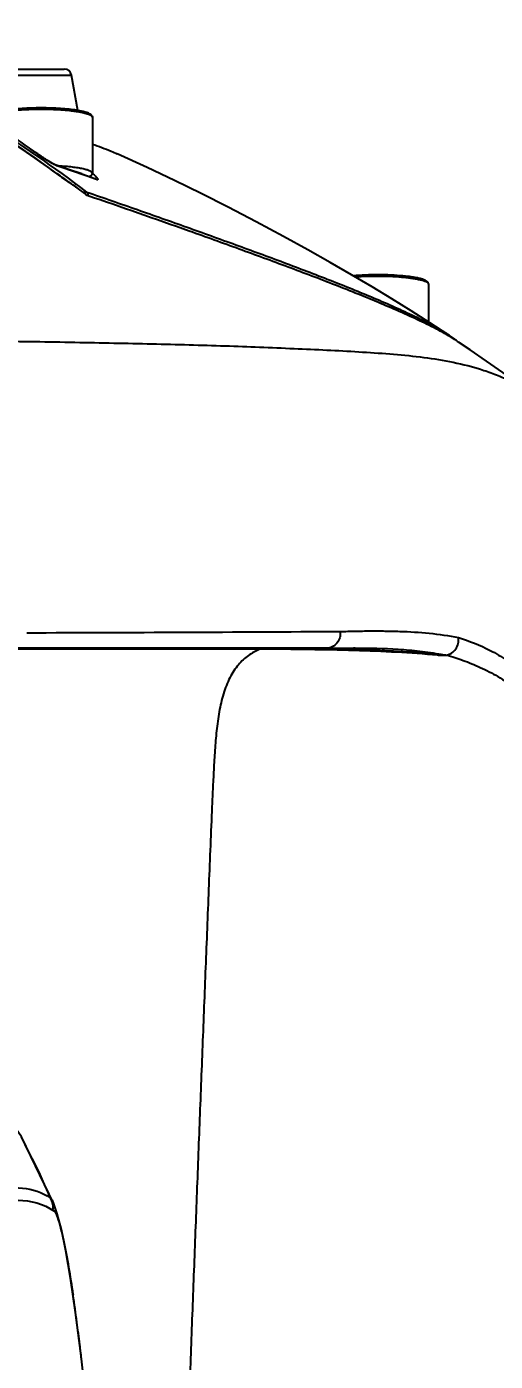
# Model space of a CAD drawing. Header units: millimetres. Extents: x 4086 to 8300, y 123 to 1549.
# Drawn here: x 6998.02 to 7006.03, y 490.04 to 512.85 of the extents above; entities that cross this region are included whole.
import ezdxf

# ---------------------------------------------------------------- set-up
doc = ezdxf.new("R2010")
doc.units = ezdxf.units.MM
doc.layers.add('外形图', color=7, linetype='Continuous')
doc.layers.add('尺寸标注', color=7, linetype='Continuous')
doc.styles.add('思源黑', font='SourceHanSansCN-Normal.ttf')
doc.dimstyles.new('尺寸标注_1_4比例', dxfattribs={"dimtxt": 7, "dimasz": 6, "dimexe": 2, "dimexo": 1.5, "dimgap": 1, "dimtad": 1, "dimdec": 1, "dimlfac": 4, "dimdsep": 46, "dimtxsty": '思源黑', "dimcen": 0.09, "dimadec": 0, "dimazin": 0, "dimtp": 0.01, "dimtm": 0.01, "dimtfac": 1, "dimtdec": 1, "dimtofl": 0, "dimtmove": 0, "dimatfit": 3, "dimfxl": 1, "dimtolj": 1, "dimarcsym": 0})

# ---------------------------------------------------------------- blocks, each defined once
blk = doc.blocks.new('*D955')
at = {"layer": 'Defpoints', "color": 0}
for p in [(6980.264, 525.193), (6980.264, 500.226), (6978.764, 477.976)]:
    blk.add_point(p, dxfattribs=at)
at = {"layer": '尺寸标注', "color": 0, "lineweight": -2}
for p, q in [((6978.764, 479.476), (6978.764, 527.193)), ((6980.264, 501.726), (6980.264, 527.193)), ((6972.764, 525.193), (6966.764, 525.193)), ((6986.264, 525.193), (6998.548, 525.193))]:
    blk.add_line(p, q, dxfattribs=at)
at = {"layer": '尺寸标注', "color": 0}
for points in [[(6972.764, 524.193), (6972.764, 526.193), (6978.764, 525.193)], [(6986.264, 526.193), (6986.264, 524.193), (6980.264, 525.193)]]:
    blk.add_solid(points, dxfattribs=at)
at = {"layer": '尺寸标注', "color": 0, "insert": (6995.406, 529.817), "char_height": 7, "attachment_point": 5, "style": '思源黑'}
blk.add_mtext('\\A1;6', dxfattribs=at)
blk = doc.blocks.new('*D976')
at = {"layer": 'Defpoints', "color": 0}
for p in [(6980.264, 500.226), (7018.764, 492.726), (7018.764, 429.852)]:
    blk.add_point(p, dxfattribs=at)
at = {"layer": '尺寸标注', "color": 0, "lineweight": -2}
for p, q in [((6980.264, 498.726), (6980.264, 427.852)), ((7018.764, 491.226), (7018.764, 427.852)), ((6986.264, 429.852), (7012.764, 429.852))]:
    blk.add_line(p, q, dxfattribs=at)
at = {"layer": '尺寸标注', "color": 0}
for points in [[(6986.264, 430.852), (6986.264, 428.852), (6980.264, 429.852)], [(7012.764, 428.852), (7012.764, 430.852), (7018.764, 429.852)]]:
    blk.add_solid(points, dxfattribs=at)
at = {"layer": '尺寸标注', "color": 0, "insert": (6999.514, 434.414), "char_height": 7, "attachment_point": 5, "style": '思源黑'}
blk.add_mtext('\\A1;154', dxfattribs=at)

msp = doc.modelspace()

# ---------------------------------------------------------------- linework, layer by layer
at = {"layer": '外形图'}
for p, q in [((6996.7458, 512.023), (6998.7822, 512.023)), ((6996.8689, 512.1263), (6998.6591, 512.1263)), ((6998.8884, 511.4211), (6998.7822, 512.023)), ((6999.139, 511.3056), (6999.139, 510.3426)), ((6998.1364, 510.7256), (6997.9897, 510.83)), ((6998.2178, 510.6678), (6998.1364, 510.7256)), ((6998.2058, 510.6751), (6998.2034, 510.6768)), ((6998.3388, 510.5863), (6998.3149, 510.6018)), ((6998.3612, 510.572), (6998.3388, 510.5863)), ((6998.5002, 510.4929), (6998.497, 510.4943)), ((6998.7287, 510.4137), (6998.5002, 510.4929)), ((6998.5335, 510.4752), (6998.5302, 510.4764)), ((6998.9562, 510.3345), (6998.7287, 510.4137)), ((6998.9562, 510.3345), (6999.1786, 510.2567)), ((6999.0691, 510.289), (6999.0661, 510.2901)), ((6999.1766, 510.2514), (6999.0691, 510.289)), ((6999.1392, 510.3456), (6999.1407, 510.3443)), ((6999.208, 510.2404), (6999.1766, 510.2514)), ((7004.889, 508.4529), (7004.889, 507.8061)), ((7005.222, 507.5897), (7005.2223, 507.5895)), ((7005.2223, 507.5895), (7005.2229, 507.5891)), ((7005.2469, 507.5731), (7005.2223, 507.5895)), ((7003.1459, 502.2263), (6997.5591, 502.2263)), ((7003.6076, 502.2312), (7003.6373, 502.2313)), ((6998.4773, 492.7299), (6998.4782, 492.7277)), ((6998.8064, 491.1829), (6998.809, 491.1658))]:
    msp.add_line(p, q, dxfattribs=at)
for points in [[(6998.5393, 510.3367), (6998.1407, 510.6213), (6997.7305, 510.8992), (6997.3172, 511.1647)], [(6998.3149, 510.6018), (6998.2893, 510.6188), (6998.2758, 510.6278), (6998.2619, 510.6373), (6998.2476, 510.6471), (6998.2329, 510.6572), (6998.2178, 510.6678)], [(7005.2223, 507.5895), (7004.9141, 507.7902), (7004.5926, 507.9944), (7004.2635, 508.1984), (7003.9249, 508.4035), (7003.5743, 508.611), (7003.2086, 508.8226), (7002.8243, 509.0397), (7002.4096, 509.268), (7001.9422, 509.5182), (7001.4597, 509.7684), (7000.9992, 509.9999), (7000.5466, 510.2208), (7000.0749, 510.4444), (6999.5653, 510.679)], [(6998.497, 510.4943), (6998.4947, 510.4953), (6998.492, 510.4965), (6998.4888, 510.498), (6998.4851, 510.4998), (6998.4811, 510.5019), (6998.4766, 510.5041), (6998.4719, 510.5066), (6998.4669, 510.5093), (6998.4615, 510.5122), (6998.4558, 510.5153), (6998.4497, 510.5187), (6998.4431, 510.5225), (6998.4359, 510.5266), (6998.4281, 510.5311), (6998.4198, 510.536), (6998.411, 510.5413), (6998.4018, 510.5468), (6998.3922, 510.5527), (6998.3821, 510.5589), (6998.3718, 510.5653), (6998.3612, 510.572)], [(6998.8208, 510.1399), (6998.8128, 510.1451), (6998.7799, 510.167), (6998.7442, 510.1912), (6998.706, 510.2176), (6998.6656, 510.2458), (6998.6235, 510.2757), (6998.58, 510.307), (6998.5393, 510.3367)], [(7005.3665, 507.4854), (7005.3144, 507.5255), (7005.2469, 507.5731)], [(7006.6995, 506.5452), (7006.4379, 506.7395), (7006.1628, 506.9384), (7005.8836, 507.1351), (7005.6, 507.3299), (7005.4041, 507.4618)], [(7003.1458, 502.2263), (7003.2561, 502.2275), (7003.3693, 502.2292), (7003.4865, 502.2306), (7003.6076, 502.2312)], [(6998.4782, 492.7277), (6997.9239, 493.8744), (6997.1245, 495.0222)], [(6998.6087, 492.2896), (6998.5377, 492.5591), (6998.4773, 492.7299)], [(6999.0845, 488.8224), (6999.0307, 489.3763), (6998.9423, 490.1743), (6998.8525, 490.8725), (6998.7655, 491.4581), (6998.6839, 491.9281), (6998.6087, 492.2896)]]:
    msp.add_lwpolyline(points, dxfattribs=at)
for centre, radius, start, end in [((6998.6591, 512.0013), 0.125, 10, 90), ((6986.8103, 494.0429), 20.1281, 52.56197, 58.57272), ((6986.6612, 494.1436), 20.0803, 53.73813, 57.95086), ((6942.5084, 348.4499), 171.4381, 70.737214, 70.925634), ((7000.6685, 512.9269), 3.3467, 236.46005, 237.72866), ((6986.7272, 494.129), 20.0678, 52.11301, 52.7231), ((7003.9501, 505.2831), 2.6193, 56.283, 57.22908), ((6993.0054, 2351.1444), 1848.6589, 270.1552963, 270.3214661), ((7002.0929, 502.0043), 0.2257, 99.95765, 109.57549), ((7005.1238, 501.7816), 0.3407, 93.06265, 103.53025), ((6989.3597, 489.1201), 9.789, 24.04775, 28.16055), ((6988.4917, 488.7213), 10.7442, 23.53729, 24.1037), ((6988.1806, 488.5863), 11.0833, 22.51548, 23.53497), ((6968.4701, 486.6431), 30.6741, 7.61165, 8.47882), ((6961.4537, 485.6978), 37.7539, 7.03692, 7.6232), ((6956.6626, 485.1028), 42.5818, 6.65384, 7.04167)]:
    msp.add_arc(centre, radius, start, end, dxfattribs=at)
for points, knots in [([(6999.139, 511.3056), (6999.139, 511.3145), (6999.1334, 511.3323), (6999.1141, 511.3518), (6999.0892, 511.3671), (6999.0583, 511.3804), (6999.021, 511.3926), (6998.9584, 511.4089), (6998.8645, 511.4261), (6998.7356, 511.4424), (6998.5888, 511.4544), (6998.4296, 511.4619), (6998.264, 511.4644), (6998.0985, 511.4619), (6997.9393, 511.4544), (6997.7925, 511.4424), (6997.6635, 511.4261), (6997.5696, 511.4089), (6997.507, 511.3926), (6997.4697, 511.3804), (6997.4389, 511.3671), (6997.4139, 511.3518), (6997.3947, 511.3323), (6997.389, 511.3145), (6997.389, 511.3056)], [0, 0, 0, 0, 0.0145897, 0.0286916, 0.0440917, 0.0621682, 0.0835058, 0.1082752, 0.1678459, 0.2394488, 0.3206896, 0.4086299, 0.5000002, 0.5913705, 0.6793108, 0.7605515, 0.8321544, 0.891725, 0.9164944, 0.937832, 0.9559085, 0.9713084, 0.9854104, 1, 1, 1, 1]), ([(6997.389, 511.3056), (6997.389, 511.3161), (6997.4036, 511.3326), (6997.4284, 511.3468), (6997.4718, 511.3653), (6997.5448, 511.3849), (6997.6299, 511.4006), (6997.7106, 511.4119), (6997.8052, 511.4228), (6997.99, 511.4378), (6998.264, 511.4457), (6998.538, 511.4378), (6998.7229, 511.4228), (6998.8174, 511.4119), (6998.8981, 511.4006), (6998.9832, 511.3849), (6999.0562, 511.3653), (6999.0997, 511.3468), (6999.1244, 511.3326), (6999.139, 511.3161), (6999.139, 511.3056)], [0, 0, 0, 0, 0.0174678, 0.0310845, 0.0485612, 0.0951981, 0.1565185, 0.1920899, 0.2305244, 0.3145554, 0.5, 0.6854446, 0.7694756, 0.8079101, 0.8434815, 0.9048019, 0.9514388, 0.9689155, 0.9825322, 1, 1, 1, 1]), ([(6998.2034, 510.6768), (6998.0768, 510.7666), (6997.8393, 510.9361), (6997.602, 511.106), (6997.4915, 511.1863)], [0, 0, 0, 0, 0.5319194, 1, 1, 1, 1]), ([(6998.499, 510.4902), (6998.4771, 510.5011), (6998.4306, 510.5274), (6998.3322, 510.5881), (6998.2566, 510.6391), (6998.2058, 510.6751)], [0, 0, 0, 0, 0.21192, 0.4612993, 1, 1, 1, 1]), ([(6999.1396, 510.8447), (6999.2479, 510.8087), (6999.3909, 510.7556), (6999.5306, 510.6948), (6999.5653, 510.679)], [0, 0, 0, 0, 0.7496533, 1, 1, 1, 1]), ([(6998.5302, 510.4764), (6998.5279, 510.4772), (6998.5173, 510.4812), (6998.5071, 510.4862), (6998.499, 510.4902)], [0, 0, 0, 0, 0.2087785, 1, 1, 1, 1]), ([(6999.139, 510.3426), (6999.139, 510.3503), (6999.1311, 510.3629), (6999.1153, 510.3747), (6999.0889, 510.3894), (6999.0436, 510.4058), (6998.9758, 510.4231), (6998.8915, 510.4387), (6998.7927, 510.4523), (6998.6816, 510.4635), (6998.6037, 510.4689), (6998.5631, 510.4712)], [0, 0, 0, 0, 0.0383483, 0.065327, 0.0989411, 0.187264, 0.3036475, 0.4462958, 0.6123717, 0.7983109, 1, 1, 1, 1]), ([(6998.5383, 510.3349), (6998.5385, 510.3353), (6998.5387, 510.3358), (6998.5394, 510.3366), (6998.5393, 510.3367)], [0, 0, 0, 0, 0.7430413, 1, 1, 1, 1]), ([(6998.8194, 510.1375), (6998.7964, 510.1527), (6998.7015, 510.2168), (6998.6083, 510.2835), (6998.5383, 510.3349)], [0, 0, 0, 0, 0.241185, 1, 1, 1, 1]), ([(6999.0775, 510.2922), (6999.0866, 510.2958), (6999.1027, 510.303), (6999.1257, 510.3168), (6999.139, 510.3326), (6999.139, 510.3426)], [0, 0, 0, 0, 0.356796, 0.635926, 1, 1, 1, 1]), ([(6999.1407, 510.3443), (6999.1501, 510.3364), (6999.1674, 510.3212), (6999.1904, 510.2993), (6999.2087, 510.2801), (6999.2217, 510.2641), (6999.229, 510.2525), (6999.2312, 510.2449), (6999.2311, 510.2407), (6999.2288, 510.2372), (6999.2235, 510.2364), (6999.2166, 510.2377), (6999.2112, 510.2393), (6999.208, 510.2404)], [0, 0, 0, 0, 0.2242714, 0.4184816, 0.5802592, 0.7068709, 0.7957176, 0.8263369, 0.849958, 0.8703946, 0.8970363, 0.9397547, 1, 1, 1, 1]), ([(6998.9845, 510.0185), (6998.997, 510.0207), (6999.0142, 510.0236), (6999.0349, 510.0252), (6999.043, 510.0254), (6999.0463, 510.0249)], [0, 0, 0, 0, 0.6095303, 0.8399419, 1, 1, 1, 1]), ([(6999.0463, 510.0249), (6999.054, 510.018), (6999.0647, 509.9974), (6999.061, 509.975), (6999.0563, 509.9651)], [0, 0, 0, 0, 0.4859687, 1, 1, 1, 1]), ([(6999.0463, 510.0249), (6999.3339, 509.9259), (6999.9051, 509.7277), (7000.7543, 509.4279), (7001.5893, 509.1274), (7002.4061, 508.8267), (7003.1963, 508.5263), (7003.8301, 508.271), (7004.3093, 508.063), (7004.642, 507.9095), (7004.9465, 507.756), (7005.1356, 507.6466), (7005.222, 507.5897)], [0, 0, 0, 0, 0.1372888, 0.272854, 0.4064825, 0.5377902, 0.6657331, 0.7880152, 0.8461097, 0.9015275, 0.9533306, 1, 1, 1, 1]), ([(7005.3679, 507.4855), (7005.2781, 507.5433), (7005.083, 507.6547), (7004.7701, 507.812), (7004.4288, 507.9689), (7003.937, 508.1806), (7003.2878, 508.4403), (7002.4801, 508.7469), (7001.6461, 509.0533), (7000.5018, 509.4639), (6999.6342, 509.7665), (6999.051, 509.9669)], [0, 0, 0, 0, 0.0471316, 0.0990773, 0.1546081, 0.2129116, 0.3354745, 0.4632608, 0.5943243, 0.7277311, 1, 1, 1, 1]), ([(7004.889, 508.4529), (7004.889, 508.4589), (7004.8866, 508.4707), (7004.8741, 508.4909), (7004.8482, 508.5102), (7004.8087, 508.5279), (7004.7583, 508.5438), (7004.6966, 508.5583), (7004.624, 508.5713), (7004.5414, 508.5828), (7004.4154, 508.5962), (7004.2438, 508.6074), (7004.0292, 508.6123), (7003.8135, 508.6086), (7003.6712, 508.6002), (7003.6025, 508.5943)], [0, 0, 0, 0, 0.013507, 0.0264673, 0.0528697, 0.0846518, 0.1241633, 0.1718954, 0.2275742, 0.2905428, 0.3599074, 0.5134508, 0.6784666, 0.8442412, 1, 1, 1, 1]), ([(7003.6332, 508.5761), (7003.7759, 508.5869), (7003.9915, 508.5928), (7004.2736, 508.5851), (7004.4425, 508.5733), (7004.5659, 508.5596), (7004.6464, 508.548), (7004.7169, 508.535), (7004.776, 508.5209), (7004.824, 508.5054), (7004.8624, 508.4886), (7004.889, 508.4676), (7004.889, 508.4529)], [0, 0, 0, 0, 0.3343117, 0.5033249, 0.6595734, 0.7298778, 0.7935205, 0.8495716, 0.8972624, 0.9360375, 0.9656677, 1, 1, 1, 1]), ([(6997.4514, 507.4785), (6997.6855, 507.4763), (6998.1479, 507.4706), (6998.8333, 507.4585), (6999.5018, 507.4451), (7000.1535, 507.4314), (7000.7878, 507.4161), (7001.5979, 507.3918), (7002.3837, 507.3606), (7003.1458, 507.3254), (7003.692, 507.2969), (7004.2236, 507.2618), (7004.7425, 507.2125), (7005.2513, 507.1362), (7005.6671, 507.0365), (7005.9925, 506.9264), (7006.2347, 506.8253), (7006.4736, 506.7014), (7006.6255, 506.6009), (7006.6995, 506.5452)], [0, 0, 0, 0, 0.0748271, 0.1478063, 0.2190562, 0.2885209, 0.3561269, 0.4218468, 0.5475219, 0.6074773, 0.6656687, 0.7223244, 0.7777079, 0.8322234, 0.8866175, 0.9141023, 0.9419443, 0.9703913, 1, 1, 1, 1]), ([(7003.3775, 502.5146), (7003.3826, 502.4793), (7003.3785, 502.4063), (7003.3303, 502.3097), (7003.2481, 502.2424), (7003.1794, 502.2263), (7003.1459, 502.2263)], [0, 0, 0, 0, 0.2571882, 0.5109213, 0.7580539, 1, 1, 1, 1]), ([(7003.3775, 502.5146), (7003.4205, 502.5148), (7003.5064, 502.5167), (7003.6774, 502.5208), (7003.89, 502.5232), (7004.1438, 502.5226), (7004.48, 502.5147), (7004.9002, 502.4899), (7005.2345, 502.4443), (7005.3999, 502.409)], [0, 0, 0, 0, 0.0636645, 0.1269846, 0.2529001, 0.377947, 0.5023161, 0.7500517, 1, 1, 1, 1]), ([(7005.1933, 502.1113), (7005.2253, 502.1161), (7005.2888, 502.1402), (7005.3619, 502.2115), (7005.4033, 502.3061), (7005.4054, 502.3757), (7005.3999, 502.409)], [0, 0, 0, 0, 0.2430683, 0.4926739, 0.7465777, 1, 1, 1, 1]), ([(7005.3999, 502.409), (7005.5871, 502.3525), (7005.8727, 502.2406), (7006.2399, 502.0206), (7006.5349, 501.7841), (7006.8379, 501.4558), (7007.1392, 501.0107), (7007.4234, 500.4476), (7007.6379, 499.9121), (7007.8037, 499.4518), (7007.967, 498.9742), (7008.1623, 498.3673), (7008.3812, 497.629), (7008.6575, 496.6322), (7008.9777, 495.3746), (7009.3275, 493.8543), (7009.6467, 492.3252), (7010.0346, 490.2772), (7010.4499, 487.7036), (7010.828, 484.5977), (7010.9901, 482.5176), (7011.0472, 481.4763)], [0, 0, 0, 0, 0.0263132, 0.0409617, 0.0574863, 0.0770058, 0.1008637, 0.1295655, 0.1617146, 0.1784516, 0.1953936, 0.2296437, 0.2642331, 0.2990144, 0.3688452, 0.4388497, 0.5089314, 0.5790488, 0.719333, 0.8596601, 1, 1, 1, 1]), ([(6997.5593, 502.2157), (6997.956, 502.2159), (6998.7465, 502.2165), (6999.9083, 502.2175), (7000.9974, 502.2191), (7001.693, 502.2185), (7002.0171, 502.2169)], [0, 0, 0, 0, 0.2670186, 0.5319225, 0.7818575, 1, 1, 1, 1]), ([(7002.0171, 502.2169), (7001.9521, 502.191), (7001.821, 502.1229), (7001.6437, 501.9679), (7001.4948, 501.7507), (7001.3845, 501.481), (7001.3108, 501.1768), (7001.2648, 500.8545), (7001.2366, 500.5244), (7001.2168, 500.1917), (7001.1999, 499.8582), (7001.1804, 499.413), (7001.1575, 498.8563), (7001.1308, 498.1881), (7001.1044, 497.5199), (7001.078, 496.8516), (7001.0429, 495.9606), (7000.9993, 494.8469), (7000.9476, 493.5103), (7000.8965, 492.1736), (7000.8462, 490.8369), (7000.7803, 489.0543), (7000.7004, 486.8259), (7000.6095, 484.1513), (7000.5531, 482.368), (7000.5261, 481.4763)], [0, 0, 0, 0, 0.0099767, 0.0208925, 0.0332578, 0.0471848, 0.062218, 0.0778001, 0.093595, 0.1094583, 0.1253419, 0.1412348, 0.173029, 0.2048268, 0.2366259, 0.2684253, 0.3002249, 0.3638254, 0.427428, 0.491033, 0.5546408, 0.6182516, 0.7454838, 0.8727324, 1, 1, 1, 1]), ([(7002.0173, 502.217), (7002.2942, 502.2157), (7002.8277, 502.2118), (7003.604, 502.1958), (7004.3364, 502.1669), (7004.8117, 502.1343), (7005.0441, 502.1128)], [0, 0, 0, 0, 0.2742696, 0.5283125, 0.7688744, 1, 1, 1, 1]), ([(7002.5871, 502.2263), (7003.0276, 502.2219), (7003.6725, 502.2105), (7004.5121, 502.1715), (7004.911, 502.1415), (7005.1056, 502.1218)], [0, 0, 0, 0, 0.5241461, 0.7672484, 1, 1, 1, 1]), ([(7003.6373, 502.2313), (7003.8827, 502.2313), (7004.2507, 502.2232), (7004.7405, 502.1816), (7004.9843, 502.1458), (7005.1056, 502.1218)], [0, 0, 0, 0, 0.499359, 0.7482633, 1, 1, 1, 1]), ([(7005.0441, 502.1128), (7005.066, 502.1107), (7005.1004, 502.1087), (7005.1512, 502.1062), (7005.18, 502.1088), (7005.1963, 502.1105)], [0, 0, 0, 0, 0.4314976, 0.6781491, 1, 1, 1, 1]), ([(7005.1056, 502.1218), (7005.1104, 502.1211), (7005.1199, 502.1197), (7005.1319, 502.1178), (7005.1407, 502.1166), (7005.146, 502.116), (7005.1493, 502.1157), (7005.1515, 502.1153), (7005.1524, 502.115), (7005.1531, 502.1147), (7005.153, 502.1138), (7005.1515, 502.1133), (7005.1504, 502.1129), (7005.1497, 502.1128)], [0, 0, 0, 0, 0.2758297, 0.5518168, 0.7010442, 0.7864177, 0.8625323, 0.8914037, 0.911348, 0.9224579, 0.929533, 0.9557266, 1, 1, 1, 1]), ([(7005.1497, 502.1128), (7005.1583, 502.1125), (7005.1728, 502.1125), (7005.1874, 502.1121), (7005.1933, 502.1113)], [0, 0, 0, 0, 0.591329, 1, 1, 1, 1]), ([(7005.1963, 502.1105), (7005.292, 502.0834), (7005.4872, 502.0208), (7005.7832, 501.9019), (7006.091, 501.743), (7006.413, 501.526), (7006.678, 501.2833), (7006.8881, 501.0357), (7007.0494, 500.8063), (7007.2036, 500.5407), (7007.4016, 500.1345), (7007.5723, 499.6934), (7007.7301, 499.2338), (7007.8847, 498.7587), (7008.0687, 498.156), (7008.274, 497.4236), (7008.5324, 496.4361), (7008.8315, 495.1914), (7009.1586, 493.6881), (7009.4583, 492.1772), (7009.7335, 490.6608), (7009.9851, 489.1397), (7010.2878, 487.106), (7010.5996, 484.5539), (7010.7621, 482.503), (7010.8187, 481.4763)], [0, 0, 0, 0, 0.0135008, 0.0278092, 0.0432562, 0.0604471, 0.0803713, 0.0918113, 0.1044718, 0.1184023, 0.1334537, 0.1657748, 0.182519, 0.199435, 0.2335946, 0.2680577, 0.3026861, 0.3721761, 0.4418196, 0.5115318, 0.5812764, 0.6510406, 0.72082, 0.8604033, 1, 1, 1, 1]), ([(6996.9755, 492.8425), (6997.12, 492.8948), (6997.5795, 493.0407), (6998.1453, 493.0267), (6998.4191, 492.8304)], [0, 0, 0, 0, 0.313257, 1, 1, 1, 1]), ([(6998.4191, 492.8304), (6998.4245, 492.8252), (6998.4352, 492.8121), (6998.4441, 492.7978), (6998.4488, 492.7897)], [0, 0, 0, 0, 0.4473792, 1, 1, 1, 1]), ([(6997.0414, 492.6133), (6997.304, 492.7149), (6997.7905, 492.8585), (6998.3051, 492.7313), (6998.4795, 492.6093)], [0, 0, 0, 0, 0.569536, 1, 1, 1, 1]), ([(6998.4488, 492.7897), (6998.4538, 492.7808), (6998.4639, 492.7611), (6998.4728, 492.7408), (6998.4773, 492.7299)], [0, 0, 0, 0, 0.4631137, 1, 1, 1, 1]), ([(6998.4795, 492.6093), (6998.4883, 492.6031), (6998.505, 492.5799), (6998.5169, 492.5552), (6998.5237, 492.5398)], [0, 0, 0, 0, 0.3916354, 1, 1, 1, 1]), ([(6998.5237, 492.5398), (6998.5297, 492.526), (6998.5578, 492.4537), (6998.5787, 492.3787), (6998.5944, 492.3182)], [0, 0, 0, 0, 0.1942137, 1, 1, 1, 1]), ([(6998.5944, 492.3182), (6998.6126, 492.2485), (6998.6985, 491.8731), (6998.7599, 491.4925), (6998.8064, 491.1829)], [0, 0, 0, 0, 0.1869883, 1, 1, 1, 1])]:
    msp.add_open_spline(points, degree=3, knots=knots, dxfattribs=at)
for points in [[(6998.2064, 510.6759), (6998.2056, 510.6764), (6998.2046, 510.6766), (6998.2036, 510.6766)], [(6998.5302, 510.4764), (6998.5212, 510.4835), (6998.5109, 510.4892), (6998.5, 510.493)], [(6999.1786, 510.2567), (6999.1892, 510.253), (6999.1993, 510.2474), (6999.2081, 510.2404)], [(6998.8816, 510.0973), (6998.8619, 510.1122), (6998.8415, 510.1263), (6998.8208, 510.1399)], [(6998.4191, 492.8304), (6998.4483, 492.765), (6998.4785, 492.6858), (6998.4542, 492.6184)]]:
    msp.add_open_spline(points, degree=3, dxfattribs=at)

# ---------------------------------------------------------------- dimensions: what is measured, and where the dimension line sits
at = {"layer": '尺寸标注'}
for base, p1, p2, picture, middle in [((6980.264, 525.1926), (6978.764, 477.9763), (6980.264, 500.2263), '*D955', (6995.4061, 529.8169)), ((7018.764, 429.8521), (6980.264, 500.2263), (7018.764, 492.7263), '*D976', (6999.514, 434.4143))]:
    dim = msp.add_linear_dim(base=base, p1=p1, p2=p2, dimstyle='尺寸标注_1_4比例', dxfattribs=at)
    dim.commit()
    dim.dimension.update_dxf_attribs({"geometry": picture, "text_midpoint": middle})

doc.saveas('drawing.dxf')
